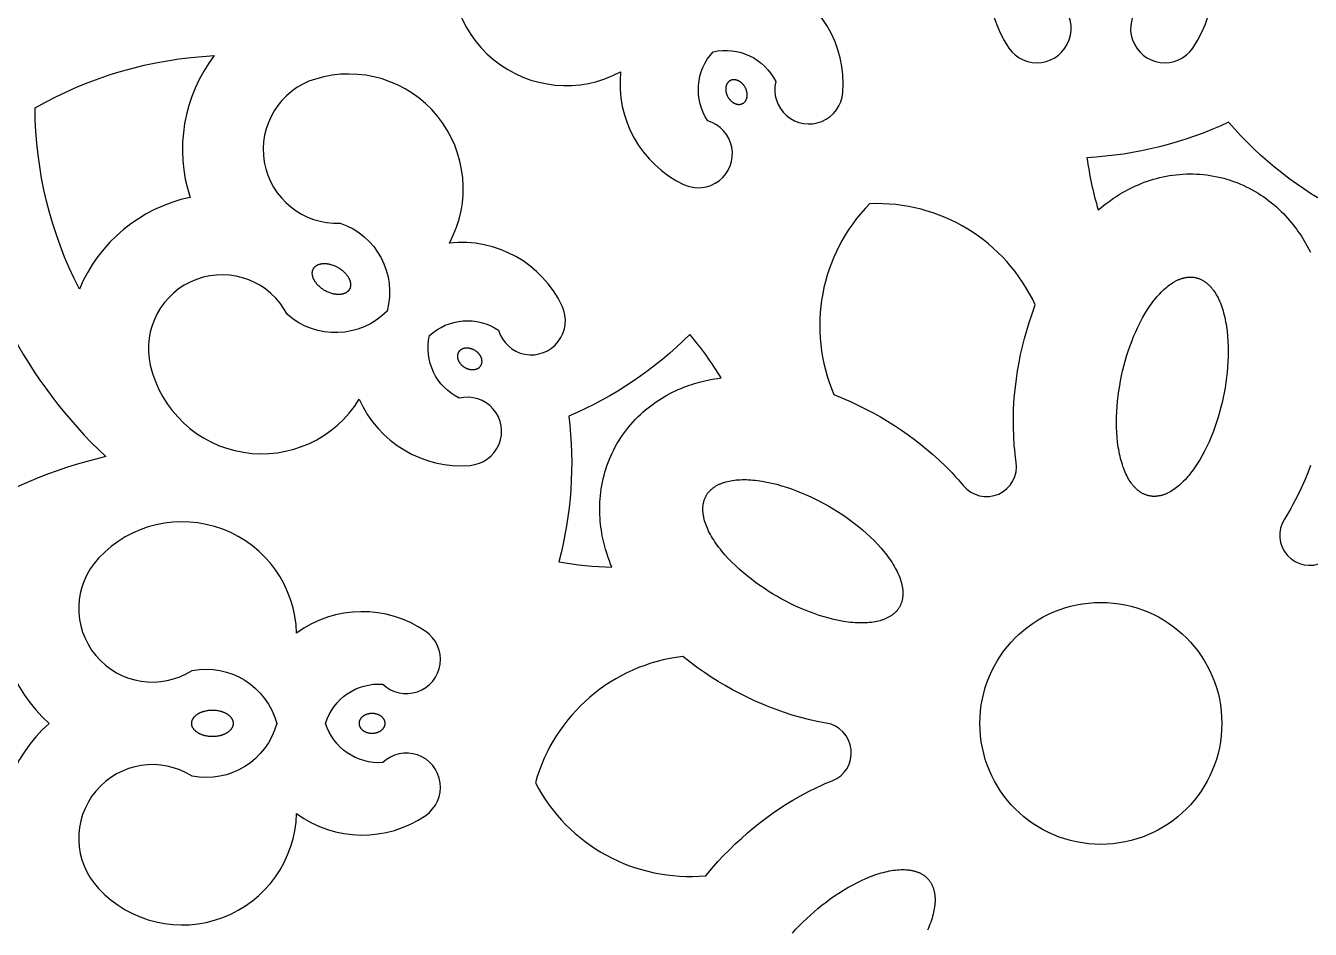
# Model space of a CAD drawing. Extents: x 10744 to 12749, y 6669 to 8676.
# Drawn here: x 11480.5 to 11798.5, y 7621.6 to 7845.2 of the extents above; entities that cross this region are included whole.
import ezdxf

# ---------------------------------------------------------------- set-up
doc = ezdxf.new("R2010")
doc.units = 0
doc.layers.add('LAYER_01', color=1, linetype='CONTINUOUS')

msp = doc.modelspace()

# ---------------------------------------------------------------- linework, layer by layer
at = {"layer": 'LAYER_01'}
for points in [[(11746.66, 7876.56, -0.394356), (11733.58, 7897.51, 0.882071), (11705.77, 7920.66, 0.670603), (11724.33, 7871.64, 0.318431), (11723.9, 7839.69, 1.084367), (11736.95, 7850.33, -0.346252), (11746.66, 7864.48, -0.346252), (11756.37, 7850.33, 1.084367), (11769.42, 7839.69, 0.318431), (11768.98, 7871.64, 0.670603), (11787.54, 7920.66, 0.882071), (11759.74, 7897.51, -0.394356)], [(11644.66, 7849.23, -0.394356), (11622.86, 7860.83, 0.882071), (11587.21, 7866.98, 0.670603), (11627.79, 7833.81, 0.318431), (11643.39, 7805.92, 1.084367), (11649.37, 7821.66, -0.346252), (11650.7, 7838.77, -0.346252), (11666.19, 7831.37, 1.084367), (11682.81, 7828.68, 0.318431), (11666.46, 7856.14, 0.670603), (11658.02, 7907.86, 0.882071), (11645.52, 7873.91, -0.394356)], [(11399.02, 7786.04, -0.395706), (11356.48, 7825.54, 0.07715), (11380.47, 7836.42, -0.159346), (11405.08, 7843.05, 0.402688), (11409.52, 7822.93, -0.655404), (11464.11, 7808.12, 0.168973), (11500.33, 7738.58, 0.168973), (11434.19, 7696.47, -0.655404), (11379.51, 7710.93, 0.402688), (11365.6, 7695.73, -0.159346), (11347.61, 7713.77, 0.07715), (11332.27, 7735.19, -0.395706), (11388.86, 7748.13, 2.755711)], [(11521.22, 7802.73, 0.246903), (11493.83, 7780.01, -0.117913), (11482.85, 7824.88, -0.117913), (11527.2, 7837.81, 0.246903)], [(11570, 7774.57, -0.394356), (11545.32, 7773.71, 0.882071), (11511.37, 7761.21, 0.670603), (11563.1, 7752.77, 0.318431), (11590.55, 7736.42, 1.084367), (11587.86, 7753.04, -0.346252), (11580.46, 7768.53, -0.346252), (11597.57, 7769.86, 1.084367), (11613.31, 7775.84, 0.318431), (11585.42, 7791.44, 0.670603), (11552.25, 7832.02, 0.882071), (11558.4, 7796.37, -0.394356)], [(11712.62, 7731.4, 0.761232), (11725.72, 7737.23), (11725.47, 7739.1), (11725.34, 7740.23), (11725.24, 7741.35), (11725.09, 7743.61), (11725.02, 7745.87), (11725.01, 7748.13), (11725.06, 7750.05), (11725.16, 7751.97), (11725.31, 7753.89), (11725.5, 7755.8), (11725.76, 7757.83), (11726.06, 7759.84), (11726.41, 7761.85), (11726.81, 7763.85), (11727.26, 7765.85), (11727.75, 7767.82), (11728.3, 7769.79), (11728.89, 7771.74), (11729.62, 7773.94), (11730.42, 7776.12, 0.304083), (11689.41, 7801.15, 0.304083), (11680.57, 7753.93), (11682.72, 7753.06), (11684.85, 7752.13), (11686.7, 7751.27), (11688.52, 7750.36), (11690.32, 7749.4), (11692.1, 7748.4), (11693.86, 7747.36), (11695.59, 7746.28), (11697.29, 7745.15), (11698.96, 7743.99), (11700.51, 7742.85), (11702.04, 7741.67), (11703.53, 7740.46), (11704.99, 7739.22), (11706.65, 7737.72), (11708.26, 7736.17), (11709.86, 7734.53), (11710.63, 7733.69), (11711.4, 7732.84)], [(11652.68, 7758.07, 0.037965), (11644.94, 7768.79, -0.096672), (11614.96, 7748.61, -0.096672), (11612.48, 7712.56, 0.037965), (11625.63, 7711.21), (11625.31, 7712), (11625, 7712.8), (11624.71, 7713.61), (11624.43, 7714.42), (11624.04, 7715.7), (11623.86, 7716.35), (11623.7, 7717), (11623.54, 7717.65), (11623.4, 7718.3), (11623.26, 7718.96), (11623.14, 7719.62), (11623.02, 7720.36), (11622.92, 7721.11), (11622.83, 7721.85), (11622.75, 7722.6), (11622.69, 7723.39), (11622.65, 7724.18), (11622.63, 7724.98), (11622.62, 7725.77), (11622.64, 7726.57), (11622.67, 7727.36), (11622.72, 7728.15), (11622.79, 7728.94), (11622.89, 7729.78), (11623, 7730.61), (11623.14, 7731.44), (11623.3, 7732.26), (11623.48, 7733.08), (11623.68, 7733.9), (11623.91, 7734.71), (11624.15, 7735.51), (11624.42, 7736.32), (11624.71, 7737.12), (11625.03, 7737.91), (11625.36, 7738.7), (11625.71, 7739.47), (11626.09, 7740.23), (11626.48, 7740.98), (11626.89, 7741.72), (11627.33, 7742.45), (11627.78, 7743.16), (11628.25, 7743.87), (11628.74, 7744.56), (11629.26, 7745.24), (11629.79, 7745.91), (11630.34, 7746.56), (11630.9, 7747.2), (11631.48, 7747.82), (11632.07, 7748.42), (11632.69, 7749.01), (11633.31, 7749.58), (11633.94, 7750.12), (11634.58, 7750.65), (11635.24, 7751.16), (11635.91, 7751.66), (11636.56, 7752.12), (11637.22, 7752.56), (11637.89, 7752.98), (11638.57, 7753.39), (11639.26, 7753.78), (11639.96, 7754.16), (11640.67, 7754.52), (11641.38, 7754.86), (11642.07, 7755.17), (11642.76, 7755.47), (11643.45, 7755.75), (11644.16, 7756.02), (11644.79, 7756.24), (11645.42, 7756.46), (11646.06, 7756.66), (11646.7, 7756.85), (11647.35, 7757.03), (11648, 7757.2), (11649.3, 7757.5), (11650.14, 7757.67), (11650.99, 7757.82), (11651.83, 7757.95)], [(11542.67, 7672.57, -0.394356), (11521.72, 7659.49, 0.882071), (11498.57, 7631.69, 0.670603), (11547.59, 7650.25, 0.318431), (11579.54, 7649.81, 1.084367), (11568.9, 7662.87, -0.346252), (11554.75, 7672.57, -0.346252), (11568.9, 7682.28, 1.084367), (11579.54, 7695.33, 0.318431), (11547.59, 7694.9, 0.670603), (11498.57, 7713.46, 0.882071), (11521.72, 7685.66, -0.394356)], [(11486.35, 7672.57, 0.246903), (11473.99, 7639.2, -0.117913), (11442.04, 7672.57, -0.117913), (11473.99, 7705.95, 0.246903)], [(11680.19, 7658.38, 0.761232), (11678.69, 7672.64), (11676.83, 7672.98), (11675.73, 7673.21), (11674.63, 7673.46), (11672.43, 7674.01), (11670.26, 7674.64), (11668.11, 7675.34), (11666.3, 7675.98), (11664.5, 7676.67), (11662.73, 7677.4), (11660.97, 7678.17), (11659.12, 7679.04), (11657.29, 7679.95), (11655.49, 7680.91), (11653.71, 7681.91), (11651.96, 7682.95), (11650.23, 7684.03), (11648.53, 7685.15), (11646.85, 7686.32), (11644.99, 7687.7), (11643.16, 7689.13, 0.304083), (11606.69, 7657.86, 0.304083), (11648.86, 7634.87), (11650.35, 7636.64), (11651.89, 7638.38), (11653.29, 7639.86), (11654.72, 7641.32), (11656.18, 7642.74), (11657.68, 7644.12), (11659.21, 7645.47), (11660.78, 7646.78), (11662.37, 7648.05), (11664, 7649.28), (11665.56, 7650.4), (11667.15, 7651.49), (11668.76, 7652.54), (11670.4, 7653.54), (11672.34, 7654.66), (11674.31, 7655.71), (11676.36, 7656.72), (11677.4, 7657.2), (11678.45, 7657.66)], [(11500.33, 7606.57, -0.168973), (11434.19, 7648.68, 0.655404), (11379.51, 7634.22, -0.402688), (11365.6, 7649.42, 0.159346), (11347.61, 7631.37, -0.07715), (11332.27, 7609.96, 0.395706), (11388.86, 7597.02, -2.755711), (11399.02, 7559.11, 0.395706), (11356.48, 7519.6, -0.07715), (11380.47, 7508.73, 0.159346), (11405.08, 7502.1, -0.402688), (11409.52, 7522.21, 0.655404), (11464.11, 7537.03, -0.168973)]]:
    msp.add_lwpolyline(points, format="xyb", close=True, dxfattribs=at)
for points in [[(11654.85, 7831.59), (11654.8, 7831.56), (11654.76, 7831.53), (11654.71, 7831.5), (11654.67, 7831.47), (11654.62, 7831.43), (11654.58, 7831.4), (11654.53, 7831.36), (11654.49, 7831.32), (11654.45, 7831.28), (11654.41, 7831.24), (11654.37, 7831.19), (11654.33, 7831.14), (11654.29, 7831.1), (11654.25, 7831.05), (11654.22, 7830.99), (11654.18, 7830.94), (11654.15, 7830.89), (11654.12, 7830.83), (11654.09, 7830.77), (11654.06, 7830.71), (11654.03, 7830.65), (11654, 7830.59), (11653.98, 7830.53), (11653.95, 7830.46), (11653.93, 7830.4), (11653.91, 7830.33), (11653.89, 7830.26), (11653.88, 7830.19), (11653.86, 7830.12), (11653.85, 7830.05), (11653.83, 7829.98), (11653.82, 7829.9), (11653.82, 7829.83), (11653.81, 7829.76), (11653.81, 7829.68), (11653.8, 7829.61), (11653.8, 7829.53), (11653.8, 7829.45), (11653.8, 7829.38), (11653.81, 7829.3), (11653.81, 7829.22), (11653.82, 7829.14), (11653.83, 7829.07), (11653.84, 7828.99), (11653.85, 7828.91), (11653.87, 7828.84), (11653.88, 7828.76), (11653.9, 7828.69), (11653.92, 7828.61), (11653.94, 7828.53), (11653.96, 7828.46), (11653.98, 7828.39), (11654.01, 7828.31), (11654.03, 7828.24), (11654.06, 7828.17), (11654.09, 7828.1), (11654.12, 7828.03), (11654.15, 7827.96), (11654.18, 7827.89), (11654.21, 7827.83), (11654.28, 7827.7), (11654.35, 7827.57), (11654.42, 7827.45), (11654.5, 7827.32), (11654.54, 7827.26), (11654.58, 7827.2), (11654.63, 7827.14), (11654.67, 7827.08), (11654.72, 7827.02), (11654.77, 7826.96), (11654.82, 7826.91), (11654.87, 7826.85), (11654.92, 7826.79), (11654.98, 7826.74), (11655.03, 7826.68), (11655.09, 7826.63), (11655.15, 7826.57), (11655.2, 7826.52), (11655.26, 7826.47), (11655.32, 7826.42), (11655.38, 7826.38), (11655.45, 7826.33), (11655.51, 7826.28), (11655.57, 7826.24), (11655.64, 7826.2), (11655.7, 7826.16), (11655.77, 7826.12), (11655.84, 7826.08), (11655.9, 7826.05), (11655.97, 7826.01), (11656.04, 7825.98), (11656.11, 7825.95), (11656.18, 7825.92), (11656.24, 7825.9), (11656.31, 7825.87), (11656.38, 7825.85), (11656.45, 7825.83), (11656.52, 7825.81), (11656.59, 7825.8), (11656.66, 7825.79), (11656.72, 7825.77), (11656.79, 7825.76), (11656.86, 7825.76), (11656.92, 7825.75), (11656.99, 7825.75), (11657.06, 7825.74), (11657.12, 7825.74), (11657.18, 7825.74), (11657.25, 7825.75), (11657.31, 7825.75), (11657.37, 7825.76), (11657.43, 7825.77), (11657.49, 7825.78), (11657.55, 7825.79), (11657.61, 7825.81), (11657.67, 7825.82), (11657.72, 7825.84), (11657.78, 7825.86), (11657.83, 7825.88), (11657.88, 7825.9), (11657.93, 7825.92), (11657.98, 7825.95), (11658.03, 7825.97), (11658.08, 7826), (11658.12, 7826.03), (11658.17, 7826.06), (11658.22, 7826.09), (11658.26, 7826.12), (11658.31, 7826.15), (11658.35, 7826.19), (11658.39, 7826.23), (11658.44, 7826.27), (11658.48, 7826.31), (11658.52, 7826.35), (11658.56, 7826.4), (11658.6, 7826.44), (11658.64, 7826.49), (11658.67, 7826.54), (11658.71, 7826.59), (11658.74, 7826.65), (11658.78, 7826.7), (11658.81, 7826.76), (11658.84, 7826.81), (11658.87, 7826.87), (11658.9, 7826.93), (11658.93, 7827), (11658.95, 7827.06), (11658.97, 7827.12), (11659, 7827.19), (11659.02, 7827.26), (11659.04, 7827.33), (11659.05, 7827.39), (11659.07, 7827.47), (11659.08, 7827.54), (11659.09, 7827.61), (11659.1, 7827.68), (11659.11, 7827.76), (11659.12, 7827.83), (11659.12, 7827.91), (11659.13, 7827.98), (11659.13, 7828.06), (11659.13, 7828.13), (11659.12, 7828.21), (11659.12, 7828.29), (11659.11, 7828.37), (11659.11, 7828.44), (11659.1, 7828.52), (11659.09, 7828.6), (11659.07, 7828.67), (11659.06, 7828.75), (11659.04, 7828.83), (11659.03, 7828.9), (11659.01, 7828.98), (11658.99, 7829.05), (11658.97, 7829.13), (11658.94, 7829.2), (11658.92, 7829.27), (11658.9, 7829.35), (11658.87, 7829.42), (11658.84, 7829.49), (11658.81, 7829.56), (11658.78, 7829.63), (11658.75, 7829.69), (11658.72, 7829.76), (11658.65, 7829.89), (11658.58, 7830.02), (11658.51, 7830.14), (11658.43, 7830.26), (11658.39, 7830.32), (11658.34, 7830.38), (11658.3, 7830.45), (11658.25, 7830.51), (11658.21, 7830.56), (11658.16, 7830.62), (11658.11, 7830.68), (11658.06, 7830.74), (11658, 7830.8), (11657.95, 7830.85), (11657.9, 7830.91), (11657.84, 7830.96), (11657.78, 7831.01), (11657.72, 7831.06), (11657.67, 7831.11), (11657.6, 7831.16), (11657.54, 7831.21), (11657.48, 7831.26), (11657.42, 7831.3), (11657.35, 7831.35), (11657.29, 7831.39), (11657.22, 7831.43), (11657.16, 7831.47), (11657.09, 7831.5), (11657.02, 7831.54), (11656.96, 7831.57), (11656.89, 7831.61), (11656.82, 7831.63), (11656.75, 7831.66), (11656.68, 7831.69), (11656.62, 7831.71), (11656.55, 7831.73), (11656.48, 7831.75), (11656.41, 7831.77), (11656.34, 7831.79), (11656.27, 7831.8), (11656.2, 7831.81), (11656.14, 7831.82), (11656.07, 7831.83), (11656, 7831.84), (11655.94, 7831.84), (11655.87, 7831.84), (11655.81, 7831.84), (11655.74, 7831.84), (11655.68, 7831.84), (11655.62, 7831.83), (11655.56, 7831.83), (11655.5, 7831.82), (11655.44, 7831.81), (11655.38, 7831.79), (11655.32, 7831.78), (11655.26, 7831.76), (11655.21, 7831.75), (11655.15, 7831.73), (11655.1, 7831.71), (11655.05, 7831.69), (11655, 7831.66), (11654.95, 7831.64), (11654.9, 7831.61)], [(11560.66, 7779.96), (11560.62, 7779.9), (11560.6, 7779.87), (11560.58, 7779.84), (11560.56, 7779.81), (11560.54, 7779.78), (11560.52, 7779.74), (11560.49, 7779.72), (11560.47, 7779.69), (11560.44, 7779.66), (11560.42, 7779.63), (11560.39, 7779.6), (11560.37, 7779.57), (11560.34, 7779.54), (11560.31, 7779.51), (11560.29, 7779.49), (11560.26, 7779.46), (11560.23, 7779.43), (11560.2, 7779.4), (11560.17, 7779.38), (11560.1, 7779.33), (11560.03, 7779.28), (11559.97, 7779.23), (11559.89, 7779.18), (11559.82, 7779.14), (11559.74, 7779.09), (11559.66, 7779.05), (11559.58, 7779.01), (11559.49, 7778.98), (11559.41, 7778.94), (11559.32, 7778.91), (11559.23, 7778.88), (11559.13, 7778.85), (11559.03, 7778.82), (11558.94, 7778.8), (11558.84, 7778.78), (11558.73, 7778.76), (11558.63, 7778.74), (11558.52, 7778.73), (11558.41, 7778.72), (11558.31, 7778.71), (11558.19, 7778.7), (11558.08, 7778.7), (11557.97, 7778.69), (11557.85, 7778.7), (11557.74, 7778.7), (11557.62, 7778.71), (11557.51, 7778.72), (11557.39, 7778.73), (11557.27, 7778.74), (11557.15, 7778.76), (11557.03, 7778.78), (11556.91, 7778.8), (11556.8, 7778.82), (11556.68, 7778.85), (11556.56, 7778.87), (11556.44, 7778.9), (11556.32, 7778.94), (11556.09, 7779.01), (11555.86, 7779.08), (11555.63, 7779.17), (11555.41, 7779.26), (11555.19, 7779.36), (11554.98, 7779.46), (11554.77, 7779.57), (11554.57, 7779.68), (11554.37, 7779.8), (11554.18, 7779.92), (11553.98, 7780.06), (11553.79, 7780.2), (11553.6, 7780.34), (11553.41, 7780.5), (11553.23, 7780.66), (11553.05, 7780.83), (11552.96, 7780.91), (11552.88, 7781), (11552.79, 7781.09), (11552.71, 7781.18), (11552.63, 7781.27), (11552.55, 7781.36), (11552.48, 7781.45), (11552.41, 7781.55), (11552.33, 7781.64), (11552.27, 7781.74), (11552.2, 7781.84), (11552.14, 7781.93), (11552.07, 7782.03), (11552.02, 7782.13), (11551.96, 7782.23), (11551.91, 7782.33), (11551.86, 7782.43), (11551.81, 7782.53), (11551.77, 7782.63), (11551.73, 7782.73), (11551.69, 7782.82), (11551.65, 7782.92), (11551.62, 7783.02), (11551.59, 7783.12), (11551.57, 7783.21), (11551.55, 7783.31), (11551.53, 7783.41), (11551.51, 7783.5), (11551.5, 7783.59), (11551.49, 7783.68), (11551.48, 7783.78), (11551.48, 7783.87), (11551.47, 7783.95), (11551.48, 7784.04), (11551.48, 7784.13), (11551.49, 7784.21), (11551.5, 7784.29), (11551.51, 7784.37), (11551.52, 7784.41), (11551.53, 7784.45), (11551.53, 7784.49), (11551.54, 7784.53), (11551.55, 7784.57), (11551.56, 7784.61), (11551.57, 7784.65), (11551.59, 7784.68), (11551.6, 7784.72), (11551.61, 7784.76), (11551.62, 7784.79), (11551.64, 7784.83), (11551.65, 7784.86), (11551.67, 7784.9), (11551.68, 7784.93), (11551.7, 7784.96), (11551.72, 7785), (11551.73, 7785.03), (11551.77, 7785.09), (11551.81, 7785.16), (11551.83, 7785.19), (11551.85, 7785.22), (11551.87, 7785.25), (11551.89, 7785.28), (11551.91, 7785.31), (11551.93, 7785.34), (11551.96, 7785.37), (11551.98, 7785.4), (11552.01, 7785.43), (11552.03, 7785.46), (11552.06, 7785.48), (11552.09, 7785.51), (11552.11, 7785.54), (11552.14, 7785.57), (11552.17, 7785.6), (11552.2, 7785.62), (11552.23, 7785.65), (11552.26, 7785.68), (11552.33, 7785.73), (11552.39, 7785.78), (11552.46, 7785.83), (11552.53, 7785.87), (11552.61, 7785.92), (11552.69, 7785.96), (11552.76, 7786), (11552.85, 7786.04), (11552.93, 7786.08), (11553.02, 7786.11), (11553.11, 7786.15), (11553.2, 7786.18), (11553.3, 7786.21), (11553.39, 7786.23), (11553.49, 7786.26), (11553.59, 7786.28), (11553.69, 7786.3), (11553.8, 7786.31), (11553.9, 7786.33), (11554.01, 7786.34), (11554.12, 7786.35), (11554.23, 7786.35), (11554.34, 7786.36), (11554.46, 7786.36), (11554.57, 7786.36), (11554.69, 7786.35), (11554.8, 7786.35), (11554.92, 7786.34), (11555.04, 7786.33), (11555.16, 7786.31), (11555.27, 7786.3), (11555.39, 7786.28), (11555.51, 7786.26), (11555.63, 7786.23), (11555.75, 7786.21), (11555.87, 7786.18), (11555.99, 7786.15), (11556.1, 7786.12), (11556.34, 7786.05), (11556.57, 7785.97), (11556.8, 7785.88), (11557.02, 7785.79), (11557.24, 7785.69), (11557.45, 7785.59), (11557.66, 7785.48), (11557.86, 7785.37), (11558.05, 7785.26), (11558.25, 7785.13), (11558.44, 7785), (11558.64, 7784.86), (11558.83, 7784.71), (11559.02, 7784.56), (11559.2, 7784.4), (11559.38, 7784.23), (11559.46, 7784.14), (11559.55, 7784.05), (11559.63, 7783.97), (11559.71, 7783.88), (11559.79, 7783.78), (11559.87, 7783.69), (11559.95, 7783.6), (11560.02, 7783.5), (11560.09, 7783.41), (11560.16, 7783.31), (11560.23, 7783.22), (11560.29, 7783.12), (11560.35, 7783.02), (11560.41, 7782.92), (11560.47, 7782.82), (11560.52, 7782.72), (11560.57, 7782.63), (11560.61, 7782.53), (11560.66, 7782.43), (11560.7, 7782.33), (11560.74, 7782.23), (11560.77, 7782.13), (11560.8, 7782.03), (11560.83, 7781.94), (11560.86, 7781.84), (11560.88, 7781.74), (11560.9, 7781.65), (11560.92, 7781.55), (11560.93, 7781.46), (11560.94, 7781.37), (11560.95, 7781.28), (11560.95, 7781.19), (11560.95, 7781.1), (11560.95, 7781.01), (11560.95, 7780.93), (11560.94, 7780.84), (11560.93, 7780.76), (11560.92, 7780.68), (11560.91, 7780.64), (11560.9, 7780.6), (11560.89, 7780.56), (11560.88, 7780.52), (11560.87, 7780.48), (11560.86, 7780.44), (11560.85, 7780.41), (11560.84, 7780.37), (11560.83, 7780.33), (11560.82, 7780.3), (11560.8, 7780.26), (11560.79, 7780.23), (11560.77, 7780.19), (11560.76, 7780.16), (11560.74, 7780.12), (11560.73, 7780.09), (11560.71, 7780.06), (11560.69, 7780.02)], [(11758.62, 7728.87), (11758.49, 7728.9), (11758.35, 7728.94), (11758.21, 7728.98), (11758.07, 7729.02), (11757.93, 7729.06), (11757.79, 7729.11), (11757.65, 7729.17), (11757.52, 7729.22), (11757.38, 7729.28), (11757.24, 7729.35), (11757.11, 7729.41), (11756.97, 7729.49), (11756.83, 7729.56), (11756.7, 7729.64), (11756.56, 7729.72), (11756.43, 7729.81), (11756.3, 7729.9), (11756.16, 7730), (11756.03, 7730.1), (11755.9, 7730.2), (11755.77, 7730.31), (11755.64, 7730.42), (11755.51, 7730.53), (11755.38, 7730.65), (11755.26, 7730.77), (11755.13, 7730.9), (11755.01, 7731.03), (11754.88, 7731.17), (11754.76, 7731.31), (11754.64, 7731.45), (11754.52, 7731.6), (11754.4, 7731.75), (11754.28, 7731.91), (11754.16, 7732.07), (11753.93, 7732.4), (11753.71, 7732.75), (11753.49, 7733.12), (11753.27, 7733.5), (11753.07, 7733.9), (11752.87, 7734.31), (11752.67, 7734.74), (11752.49, 7735.18), (11752.31, 7735.64), (11752.14, 7736.11), (11751.98, 7736.6), (11751.82, 7737.1), (11751.68, 7737.61), (11751.54, 7738.13), (11751.41, 7738.67), (11751.29, 7739.22), (11751.18, 7739.78), (11751.07, 7740.35), (11750.98, 7740.93), (11750.82, 7742.12), (11750.69, 7743.34), (11750.6, 7744.58), (11750.55, 7745.85), (11750.53, 7747.13), (11750.55, 7748.42), (11750.6, 7749.72), (11750.69, 7751.01), (11750.8, 7752.31), (11750.95, 7753.59), (11751.12, 7754.86), (11751.32, 7756.11), (11751.54, 7757.34), (11751.78, 7758.55), (11752.05, 7759.75), (11752.35, 7760.96), (11752.68, 7762.19), (11753.04, 7763.42), (11753.43, 7764.65), (11753.85, 7765.87), (11754.3, 7767.09), (11754.78, 7768.3), (11755.29, 7769.49), (11755.82, 7770.65), (11756.39, 7771.78), (11756.97, 7772.89), (11757.58, 7773.95), (11758.21, 7774.97), (11758.53, 7775.46), (11758.86, 7775.94), (11759.19, 7776.4), (11759.52, 7776.86), (11759.86, 7777.29), (11760.2, 7777.72), (11760.54, 7778.13), (11760.89, 7778.52), (11761.23, 7778.9), (11761.58, 7779.26), (11761.93, 7779.61), (11762.28, 7779.93), (11762.63, 7780.25), (11762.98, 7780.54), (11763.33, 7780.82), (11763.68, 7781.08), (11764.03, 7781.33), (11764.38, 7781.56), (11764.72, 7781.77), (11764.9, 7781.87), (11765.07, 7781.96), (11765.24, 7782.05), (11765.41, 7782.14), (11765.58, 7782.22), (11765.75, 7782.3), (11765.92, 7782.37), (11766.09, 7782.44), (11766.25, 7782.51), (11766.42, 7782.57), (11766.58, 7782.62), (11766.75, 7782.68), (11766.91, 7782.72), (11767.08, 7782.77), (11767.24, 7782.81), (11767.4, 7782.85), (11767.56, 7782.88), (11767.72, 7782.91), (11767.87, 7782.93), (11768.03, 7782.95), (11768.19, 7782.97), (11768.34, 7782.99), (11768.5, 7783), (11768.65, 7783), (11768.8, 7783), (11768.95, 7783), (11769.1, 7783), (11769.24, 7782.99), (11769.39, 7782.98), (11769.54, 7782.96), (11769.68, 7782.95), (11769.82, 7782.93), (11769.96, 7782.9), (11770.1, 7782.87), (11770.24, 7782.84), (11770.38, 7782.81), (11770.52, 7782.77), (11770.66, 7782.73), (11770.8, 7782.68), (11770.93, 7782.63), (11771.07, 7782.58), (11771.21, 7782.52), (11771.35, 7782.46), (11771.48, 7782.4), (11771.62, 7782.33), (11771.76, 7782.26), (11771.89, 7782.18), (11772.03, 7782.11), (11772.16, 7782.02), (11772.3, 7781.93), (11772.43, 7781.84), (11772.56, 7781.75), (11772.69, 7781.65), (11772.83, 7781.55), (11772.96, 7781.44), (11773.09, 7781.33), (11773.21, 7781.21), (11773.34, 7781.09), (11773.47, 7780.97), (11773.6, 7780.84), (11773.72, 7780.71), (11773.85, 7780.58), (11773.97, 7780.44), (11774.09, 7780.29), (11774.21, 7780.14), (11774.33, 7779.99), (11774.45, 7779.84), (11774.57, 7779.68), (11774.8, 7779.34), (11775.02, 7778.99), (11775.24, 7778.63), (11775.45, 7778.25), (11775.66, 7777.85), (11775.86, 7777.44), (11776.05, 7777.01), (11776.24, 7776.56), (11776.42, 7776.11), (11776.59, 7775.63), (11776.75, 7775.15), (11776.9, 7774.65), (11777.05, 7774.14), (11777.19, 7773.61), (11777.32, 7773.07), (11777.44, 7772.52), (11777.55, 7771.96), (11777.65, 7771.39), (11777.75, 7770.81), (11777.91, 7769.63), (11778.04, 7768.41), (11778.12, 7767.16), (11778.18, 7765.9), (11778.19, 7764.62), (11778.17, 7763.32), (11778.12, 7762.03), (11778.04, 7760.73), (11777.92, 7759.44), (11777.78, 7758.16), (11777.61, 7756.89), (11777.41, 7755.64), (11777.19, 7754.4), (11776.95, 7753.2), (11776.68, 7752), (11776.38, 7750.78), (11776.05, 7749.56), (11775.69, 7748.33), (11775.3, 7747.1), (11774.88, 7745.87), (11774.43, 7744.65), (11773.95, 7743.45), (11773.44, 7742.26), (11772.9, 7741.1), (11772.34, 7739.96), (11771.75, 7738.86), (11771.14, 7737.8), (11770.51, 7736.78), (11770.19, 7736.29), (11769.87, 7735.81), (11769.54, 7735.34), (11769.2, 7734.89), (11768.87, 7734.45), (11768.53, 7734.03), (11768.18, 7733.62), (11767.84, 7733.23), (11767.49, 7732.85), (11767.14, 7732.49), (11766.79, 7732.14), (11766.44, 7731.81), (11766.09, 7731.5), (11765.74, 7731.2), (11765.39, 7730.92), (11765.04, 7730.66), (11764.7, 7730.42), (11764.35, 7730.19), (11764, 7729.98), (11763.83, 7729.88), (11763.66, 7729.78), (11763.49, 7729.69), (11763.32, 7729.61), (11763.15, 7729.53), (11762.98, 7729.45), (11762.81, 7729.37), (11762.64, 7729.31), (11762.47, 7729.24), (11762.31, 7729.18), (11762.14, 7729.12), (11761.98, 7729.07), (11761.81, 7729.02), (11761.65, 7728.98), (11761.49, 7728.94), (11761.33, 7728.9), (11761.17, 7728.87), (11761.01, 7728.84), (11760.85, 7728.81), (11760.7, 7728.79), (11760.54, 7728.77), (11760.38, 7728.76), (11760.23, 7728.75), (11760.08, 7728.74), (11759.93, 7728.74), (11759.78, 7728.74), (11759.63, 7728.75), (11759.48, 7728.75), (11759.34, 7728.77), (11759.19, 7728.78), (11759.05, 7728.8), (11758.91, 7728.82), (11758.76, 7728.84)], [(11587.64, 7764.38), (11587.62, 7764.33), (11587.59, 7764.28), (11587.57, 7764.24), (11587.54, 7764.18), (11587.52, 7764.13), (11587.5, 7764.08), (11587.48, 7764.02), (11587.47, 7763.97), (11587.45, 7763.91), (11587.44, 7763.85), (11587.42, 7763.8), (11587.41, 7763.74), (11587.4, 7763.67), (11587.4, 7763.61), (11587.39, 7763.55), (11587.39, 7763.49), (11587.39, 7763.42), (11587.39, 7763.36), (11587.39, 7763.29), (11587.39, 7763.23), (11587.4, 7763.16), (11587.41, 7763.09), (11587.42, 7763.03), (11587.43, 7762.96), (11587.44, 7762.89), (11587.46, 7762.82), (11587.48, 7762.75), (11587.5, 7762.68), (11587.52, 7762.62), (11587.54, 7762.55), (11587.57, 7762.48), (11587.6, 7762.41), (11587.63, 7762.34), (11587.66, 7762.27), (11587.69, 7762.21), (11587.73, 7762.14), (11587.76, 7762.07), (11587.8, 7762.01), (11587.84, 7761.94), (11587.88, 7761.88), (11587.93, 7761.81), (11587.97, 7761.75), (11588.02, 7761.69), (11588.07, 7761.63), (11588.12, 7761.57), (11588.17, 7761.51), (11588.22, 7761.45), (11588.27, 7761.39), (11588.33, 7761.34), (11588.38, 7761.28), (11588.44, 7761.23), (11588.49, 7761.17), (11588.55, 7761.12), (11588.61, 7761.07), (11588.67, 7761.02), (11588.73, 7760.98), (11588.79, 7760.93), (11588.85, 7760.89), (11588.91, 7760.84), (11588.97, 7760.8), (11589.09, 7760.72), (11589.21, 7760.65), (11589.34, 7760.58), (11589.47, 7760.51), (11589.54, 7760.48), (11589.6, 7760.45), (11589.67, 7760.42), (11589.74, 7760.39), (11589.81, 7760.36), (11589.89, 7760.34), (11589.96, 7760.31), (11590.03, 7760.29), (11590.1, 7760.26), (11590.18, 7760.24), (11590.25, 7760.22), (11590.33, 7760.2), (11590.4, 7760.19), (11590.48, 7760.17), (11590.56, 7760.16), (11590.63, 7760.14), (11590.71, 7760.13), (11590.79, 7760.12), (11590.87, 7760.12), (11590.94, 7760.11), (11591.02, 7760.11), (11591.1, 7760.1), (11591.17, 7760.1), (11591.25, 7760.11), (11591.33, 7760.11), (11591.4, 7760.11), (11591.47, 7760.12), (11591.55, 7760.13), (11591.62, 7760.14), (11591.69, 7760.15), (11591.77, 7760.16), (11591.84, 7760.18), (11591.91, 7760.2), (11591.97, 7760.21), (11592.04, 7760.24), (11592.11, 7760.26), (11592.17, 7760.28), (11592.24, 7760.31), (11592.3, 7760.33), (11592.36, 7760.36), (11592.42, 7760.39), (11592.48, 7760.42), (11592.53, 7760.45), (11592.59, 7760.49), (11592.64, 7760.52), (11592.69, 7760.56), (11592.74, 7760.59), (11592.79, 7760.63), (11592.83, 7760.67), (11592.88, 7760.71), (11592.92, 7760.75), (11592.96, 7760.8), (11593, 7760.84), (11593.04, 7760.88), (11593.08, 7760.93), (11593.11, 7760.97), (11593.14, 7761.02), (11593.18, 7761.06), (11593.2, 7761.11), (11593.23, 7761.15), (11593.26, 7761.2), (11593.28, 7761.25), (11593.31, 7761.3), (11593.33, 7761.35), (11593.35, 7761.4), (11593.37, 7761.46), (11593.39, 7761.51), (11593.41, 7761.57), (11593.42, 7761.62), (11593.44, 7761.68), (11593.45, 7761.74), (11593.46, 7761.8), (11593.47, 7761.86), (11593.48, 7761.92), (11593.48, 7761.98), (11593.49, 7762.05), (11593.49, 7762.11), (11593.49, 7762.18), (11593.49, 7762.24), (11593.48, 7762.31), (11593.48, 7762.37), (11593.47, 7762.44), (11593.46, 7762.51), (11593.45, 7762.58), (11593.43, 7762.64), (11593.42, 7762.71), (11593.4, 7762.78), (11593.38, 7762.85), (11593.36, 7762.92), (11593.33, 7762.99), (11593.31, 7763.06), (11593.28, 7763.12), (11593.25, 7763.19), (11593.22, 7763.26), (11593.18, 7763.33), (11593.15, 7763.4), (11593.11, 7763.46), (11593.07, 7763.53), (11593.03, 7763.59), (11592.99, 7763.66), (11592.95, 7763.72), (11592.9, 7763.78), (11592.86, 7763.85), (11592.81, 7763.91), (11592.76, 7763.97), (11592.71, 7764.03), (11592.66, 7764.09), (11592.6, 7764.14), (11592.55, 7764.2), (11592.49, 7764.25), (11592.44, 7764.31), (11592.38, 7764.36), (11592.33, 7764.41), (11592.27, 7764.46), (11592.21, 7764.51), (11592.15, 7764.56), (11592.09, 7764.6), (11592.03, 7764.65), (11591.97, 7764.69), (11591.91, 7764.73), (11591.78, 7764.81), (11591.66, 7764.89), (11591.53, 7764.96), (11591.4, 7765.02), (11591.34, 7765.05), (11591.27, 7765.09), (11591.2, 7765.12), (11591.13, 7765.14), (11591.06, 7765.17), (11590.99, 7765.2), (11590.92, 7765.22), (11590.84, 7765.25), (11590.77, 7765.27), (11590.7, 7765.29), (11590.62, 7765.31), (11590.55, 7765.33), (11590.47, 7765.35), (11590.39, 7765.36), (11590.32, 7765.38), (11590.24, 7765.39), (11590.16, 7765.4), (11590.09, 7765.41), (11590.01, 7765.42), (11589.93, 7765.42), (11589.86, 7765.43), (11589.78, 7765.43), (11589.7, 7765.43), (11589.63, 7765.43), (11589.55, 7765.43), (11589.47, 7765.42), (11589.4, 7765.41), (11589.33, 7765.41), (11589.25, 7765.4), (11589.18, 7765.38), (11589.11, 7765.37), (11589.04, 7765.36), (11588.97, 7765.34), (11588.9, 7765.32), (11588.83, 7765.3), (11588.77, 7765.28), (11588.7, 7765.25), (11588.64, 7765.23), (11588.58, 7765.2), (11588.52, 7765.17), (11588.46, 7765.14), (11588.4, 7765.11), (11588.34, 7765.08), (11588.29, 7765.05), (11588.24, 7765.01), (11588.18, 7764.98), (11588.14, 7764.94), (11588.09, 7764.9), (11588.04, 7764.86), (11588, 7764.82), (11587.95, 7764.78), (11587.91, 7764.74), (11587.87, 7764.7), (11587.83, 7764.65), (11587.8, 7764.61), (11587.76, 7764.56), (11587.73, 7764.52), (11587.7, 7764.47), (11587.67, 7764.43)], [(11696.81, 7701.35), (11696.74, 7701.23), (11696.66, 7701.11), (11696.58, 7700.99), (11696.5, 7700.87), (11696.42, 7700.75), (11696.33, 7700.64), (11696.23, 7700.52), (11696.14, 7700.41), (11696.04, 7700.29), (11695.93, 7700.18), (11695.83, 7700.08), (11695.72, 7699.97), (11695.6, 7699.86), (11695.49, 7699.76), (11695.37, 7699.66), (11695.24, 7699.56), (11695.11, 7699.46), (11694.98, 7699.36), (11694.85, 7699.26), (11694.71, 7699.17), (11694.57, 7699.08), (11694.42, 7698.99), (11694.27, 7698.9), (11694.12, 7698.82), (11693.96, 7698.74), (11693.8, 7698.66), (11693.64, 7698.58), (11693.47, 7698.5), (11693.3, 7698.43), (11693.13, 7698.36), (11692.95, 7698.29), (11692.77, 7698.22), (11692.58, 7698.16), (11692.39, 7698.09), (11692, 7697.98), (11691.6, 7697.87), (11691.19, 7697.78), (11690.76, 7697.69), (11690.32, 7697.62), (11689.86, 7697.56), (11689.4, 7697.51), (11688.92, 7697.47), (11688.43, 7697.44), (11687.92, 7697.42), (11687.41, 7697.42), (11686.89, 7697.42), (11686.36, 7697.44), (11685.81, 7697.47), (11685.26, 7697.52), (11684.7, 7697.57), (11684.14, 7697.64), (11683.56, 7697.72), (11682.98, 7697.81), (11681.8, 7698.02), (11680.6, 7698.28), (11679.39, 7698.58), (11678.17, 7698.92), (11676.95, 7699.3), (11675.73, 7699.72), (11674.51, 7700.17), (11673.3, 7700.65), (11672.11, 7701.15), (11670.93, 7701.69), (11669.78, 7702.24), (11668.65, 7702.82), (11667.55, 7703.41), (11666.48, 7704.01), (11665.42, 7704.64), (11664.35, 7705.3), (11663.29, 7705.99), (11662.23, 7706.71), (11661.18, 7707.46), (11660.15, 7708.24), (11659.13, 7709.05), (11658.13, 7709.88), (11657.16, 7710.73), (11656.21, 7711.6), (11655.31, 7712.48), (11654.44, 7713.38), (11653.62, 7714.29), (11652.85, 7715.2), (11652.48, 7715.66), (11652.12, 7716.12), (11651.78, 7716.58), (11651.46, 7717.04), (11651.14, 7717.49), (11650.85, 7717.95), (11650.56, 7718.4), (11650.29, 7718.85), (11650.04, 7719.29), (11649.81, 7719.74), (11649.58, 7720.17), (11649.38, 7720.61), (11649.19, 7721.04), (11649.02, 7721.46), (11648.86, 7721.88), (11648.72, 7722.3), (11648.59, 7722.7), (11648.48, 7723.1), (11648.39, 7723.5), (11648.35, 7723.69), (11648.31, 7723.89), (11648.28, 7724.08), (11648.25, 7724.26), (11648.23, 7724.45), (11648.2, 7724.64), (11648.19, 7724.82), (11648.17, 7725), (11648.16, 7725.18), (11648.16, 7725.36), (11648.15, 7725.53), (11648.15, 7725.7), (11648.16, 7725.88), (11648.16, 7726.04), (11648.18, 7726.21), (11648.19, 7726.38), (11648.21, 7726.54), (11648.23, 7726.7), (11648.26, 7726.86), (11648.28, 7727.01), (11648.32, 7727.16), (11648.35, 7727.32), (11648.39, 7727.46), (11648.43, 7727.61), (11648.47, 7727.76), (11648.52, 7727.9), (11648.57, 7728.04), (11648.62, 7728.18), (11648.68, 7728.31), (11648.74, 7728.44), (11648.8, 7728.58), (11648.87, 7728.7), (11648.93, 7728.83), (11649, 7728.96), (11649.07, 7729.08), (11649.15, 7729.2), (11649.23, 7729.32), (11649.31, 7729.44), (11649.4, 7729.56), (11649.49, 7729.67), (11649.58, 7729.79), (11649.68, 7729.9), (11649.78, 7730.01), (11649.88, 7730.12), (11649.99, 7730.23), (11650.1, 7730.34), (11650.21, 7730.44), (11650.33, 7730.55), (11650.45, 7730.65), (11650.57, 7730.75), (11650.7, 7730.85), (11650.83, 7730.95), (11650.97, 7731.04), (11651.1, 7731.14), (11651.25, 7731.23), (11651.39, 7731.32), (11651.54, 7731.4), (11651.69, 7731.49), (11651.85, 7731.57), (11652.01, 7731.65), (11652.18, 7731.73), (11652.34, 7731.81), (11652.51, 7731.88), (11652.69, 7731.95), (11652.87, 7732.02), (11653.05, 7732.09), (11653.23, 7732.15), (11653.42, 7732.21), (11653.81, 7732.33), (11654.21, 7732.43), (11654.63, 7732.53), (11655.06, 7732.61), (11655.5, 7732.69), (11655.95, 7732.75), (11656.42, 7732.8), (11656.9, 7732.84), (11657.39, 7732.87), (11657.89, 7732.89), (11658.4, 7732.89), (11658.93, 7732.88), (11659.46, 7732.86), (11660, 7732.83), (11660.55, 7732.79), (11661.11, 7732.74), (11661.68, 7732.67), (11662.25, 7732.59), (11662.83, 7732.5), (11664.01, 7732.29), (11665.21, 7732.03), (11666.42, 7731.73), (11667.64, 7731.39), (11668.86, 7731.01), (11670.09, 7730.59), (11671.31, 7730.14), (11672.51, 7729.66), (11673.71, 7729.15), (11674.88, 7728.62), (11676.04, 7728.06), (11677.16, 7727.49), (11678.27, 7726.9), (11679.34, 7726.29), (11680.4, 7725.67), (11681.46, 7725.01), (11682.52, 7724.32), (11683.58, 7723.6), (11684.63, 7722.85), (11685.67, 7722.07), (11686.69, 7721.26), (11687.69, 7720.43), (11688.66, 7719.58), (11689.6, 7718.71), (11690.51, 7717.82), (11691.37, 7716.93), (11692.19, 7716.02), (11692.97, 7715.1), (11693.34, 7714.64), (11693.69, 7714.19), (11694.03, 7713.73), (11694.36, 7713.27), (11694.67, 7712.82), (11694.97, 7712.36), (11695.25, 7711.91), (11695.52, 7711.46), (11695.77, 7711.01), (11696.01, 7710.57), (11696.23, 7710.13), (11696.43, 7709.7), (11696.62, 7709.27), (11696.8, 7708.84), (11696.95, 7708.42), (11697.1, 7708.01), (11697.22, 7707.6), (11697.33, 7707.2), (11697.42, 7706.81), (11697.46, 7706.61), (11697.5, 7706.42), (11697.53, 7706.23), (11697.56, 7706.04), (11697.59, 7705.86), (11697.61, 7705.67), (11697.63, 7705.49), (11697.64, 7705.31), (11697.65, 7705.13), (11697.66, 7704.95), (11697.66, 7704.78), (11697.66, 7704.6), (11697.66, 7704.43), (11697.65, 7704.26), (11697.64, 7704.1), (11697.62, 7703.93), (11697.6, 7703.77), (11697.58, 7703.61), (11697.56, 7703.45), (11697.53, 7703.3), (11697.5, 7703.14), (11697.46, 7702.99), (11697.43, 7702.84), (11697.38, 7702.7), (11697.34, 7702.55), (11697.29, 7702.41), (11697.24, 7702.27), (11697.19, 7702.13), (11697.13, 7702), (11697.07, 7701.86), (11697.01, 7701.73), (11696.95, 7701.6), (11696.88, 7701.48)], [(11531.88, 7672.57), (11531.88, 7672.5), (11531.88, 7672.46), (11531.88, 7672.43), (11531.88, 7672.39), (11531.87, 7672.35), (11531.87, 7672.32), (11531.86, 7672.28), (11531.86, 7672.24), (11531.85, 7672.2), (11531.84, 7672.17), (11531.84, 7672.13), (11531.83, 7672.09), (11531.82, 7672.05), (11531.81, 7672.01), (11531.8, 7671.98), (11531.79, 7671.94), (11531.77, 7671.9), (11531.76, 7671.86), (11531.75, 7671.82), (11531.72, 7671.75), (11531.69, 7671.67), (11531.65, 7671.59), (11531.61, 7671.52), (11531.57, 7671.44), (11531.52, 7671.36), (11531.48, 7671.29), (11531.42, 7671.21), (11531.37, 7671.14), (11531.31, 7671.06), (11531.25, 7670.99), (11531.19, 7670.92), (11531.12, 7670.85), (11531.05, 7670.78), (11530.97, 7670.71), (11530.9, 7670.64), (11530.82, 7670.57), (11530.74, 7670.5), (11530.65, 7670.44), (11530.56, 7670.37), (11530.47, 7670.31), (11530.38, 7670.25), (11530.29, 7670.19), (11530.19, 7670.13), (11530.09, 7670.08), (11529.99, 7670.02), (11529.88, 7669.97), (11529.78, 7669.92), (11529.67, 7669.87), (11529.56, 7669.82), (11529.45, 7669.78), (11529.34, 7669.73), (11529.22, 7669.69), (11529.11, 7669.65), (11528.99, 7669.62), (11528.88, 7669.58), (11528.76, 7669.55), (11528.64, 7669.52), (11528.4, 7669.46), (11528.16, 7669.41), (11527.92, 7669.37), (11527.69, 7669.34), (11527.45, 7669.32), (11527.21, 7669.3), (11526.98, 7669.29), (11526.75, 7669.29), (11526.52, 7669.29), (11526.29, 7669.3), (11526.05, 7669.32), (11525.82, 7669.34), (11525.58, 7669.37), (11525.34, 7669.41), (11525.1, 7669.46), (11524.86, 7669.52), (11524.74, 7669.55), (11524.63, 7669.58), (11524.51, 7669.62), (11524.39, 7669.65), (11524.28, 7669.69), (11524.17, 7669.73), (11524.05, 7669.78), (11523.94, 7669.82), (11523.83, 7669.87), (11523.73, 7669.92), (11523.62, 7669.97), (11523.52, 7670.02), (11523.41, 7670.08), (11523.31, 7670.13), (11523.22, 7670.19), (11523.12, 7670.25), (11523.03, 7670.31), (11522.94, 7670.37), (11522.85, 7670.44), (11522.77, 7670.5), (11522.68, 7670.57), (11522.61, 7670.64), (11522.53, 7670.71), (11522.46, 7670.78), (11522.38, 7670.85), (11522.32, 7670.92), (11522.25, 7670.99), (11522.19, 7671.06), (11522.13, 7671.14), (11522.08, 7671.21), (11522.03, 7671.29), (11521.98, 7671.36), (11521.93, 7671.44), (11521.89, 7671.52), (11521.85, 7671.59), (11521.82, 7671.67), (11521.78, 7671.75), (11521.75, 7671.82), (11521.74, 7671.86), (11521.73, 7671.9), (11521.72, 7671.94), (11521.7, 7671.98), (11521.69, 7672.01), (11521.68, 7672.05), (11521.67, 7672.09), (11521.67, 7672.13), (11521.66, 7672.17), (11521.65, 7672.2), (11521.65, 7672.24), (11521.64, 7672.28), (11521.63, 7672.32), (11521.63, 7672.35), (11521.63, 7672.39), (11521.62, 7672.43), (11521.62, 7672.46), (11521.62, 7672.5), (11521.62, 7672.57), (11521.62, 7672.65), (11521.62, 7672.68), (11521.62, 7672.72), (11521.63, 7672.76), (11521.63, 7672.79), (11521.63, 7672.83), (11521.64, 7672.87), (11521.65, 7672.91), (11521.65, 7672.94), (11521.66, 7672.98), (11521.67, 7673.02), (11521.67, 7673.06), (11521.68, 7673.1), (11521.69, 7673.13), (11521.7, 7673.17), (11521.72, 7673.21), (11521.73, 7673.25), (11521.74, 7673.29), (11521.75, 7673.32), (11521.78, 7673.4), (11521.82, 7673.48), (11521.85, 7673.55), (11521.89, 7673.63), (11521.93, 7673.71), (11521.98, 7673.78), (11522.03, 7673.86), (11522.08, 7673.93), (11522.13, 7674.01), (11522.19, 7674.08), (11522.25, 7674.16), (11522.32, 7674.23), (11522.38, 7674.3), (11522.46, 7674.37), (11522.53, 7674.44), (11522.61, 7674.51), (11522.68, 7674.58), (11522.77, 7674.64), (11522.85, 7674.71), (11522.94, 7674.77), (11523.03, 7674.84), (11523.12, 7674.9), (11523.22, 7674.96), (11523.31, 7675.01), (11523.41, 7675.07), (11523.52, 7675.12), (11523.62, 7675.18), (11523.73, 7675.23), (11523.83, 7675.28), (11523.94, 7675.32), (11524.05, 7675.37), (11524.17, 7675.41), (11524.28, 7675.45), (11524.39, 7675.49), (11524.51, 7675.53), (11524.63, 7675.56), (11524.74, 7675.6), (11524.86, 7675.63), (11525.1, 7675.68), (11525.34, 7675.73), (11525.58, 7675.77), (11525.82, 7675.8), (11526.05, 7675.83), (11526.29, 7675.85), (11526.52, 7675.86), (11526.75, 7675.86), (11526.98, 7675.86), (11527.21, 7675.85), (11527.45, 7675.83), (11527.69, 7675.8), (11527.92, 7675.77), (11528.16, 7675.73), (11528.4, 7675.68), (11528.64, 7675.63), (11528.76, 7675.6), (11528.88, 7675.56), (11528.99, 7675.53), (11529.11, 7675.49), (11529.22, 7675.45), (11529.34, 7675.41), (11529.45, 7675.37), (11529.56, 7675.32), (11529.67, 7675.28), (11529.78, 7675.23), (11529.88, 7675.18), (11529.99, 7675.12), (11530.09, 7675.07), (11530.19, 7675.01), (11530.29, 7674.96), (11530.38, 7674.9), (11530.47, 7674.84), (11530.56, 7674.77), (11530.65, 7674.71), (11530.74, 7674.64), (11530.82, 7674.58), (11530.9, 7674.51), (11530.97, 7674.44), (11531.05, 7674.37), (11531.12, 7674.3), (11531.19, 7674.23), (11531.25, 7674.16), (11531.31, 7674.08), (11531.37, 7674.01), (11531.42, 7673.93), (11531.48, 7673.86), (11531.52, 7673.78), (11531.57, 7673.71), (11531.61, 7673.63), (11531.65, 7673.55), (11531.69, 7673.48), (11531.72, 7673.4), (11531.75, 7673.32), (11531.76, 7673.29), (11531.77, 7673.25), (11531.79, 7673.21), (11531.8, 7673.17), (11531.81, 7673.13), (11531.82, 7673.1), (11531.83, 7673.06), (11531.84, 7673.02), (11531.84, 7672.98), (11531.85, 7672.94), (11531.86, 7672.91), (11531.86, 7672.87), (11531.87, 7672.83), (11531.87, 7672.79), (11531.88, 7672.76), (11531.88, 7672.72), (11531.88, 7672.68), (11531.88, 7672.65)], [(11563.04, 7672.57), (11563.04, 7672.52), (11563.05, 7672.46), (11563.05, 7672.41), (11563.06, 7672.35), (11563.06, 7672.3), (11563.07, 7672.24), (11563.08, 7672.19), (11563.1, 7672.13), (11563.11, 7672.07), (11563.13, 7672.01), (11563.15, 7671.96), (11563.17, 7671.9), (11563.19, 7671.84), (11563.21, 7671.79), (11563.24, 7671.73), (11563.27, 7671.67), (11563.3, 7671.62), (11563.33, 7671.56), (11563.37, 7671.51), (11563.4, 7671.45), (11563.44, 7671.4), (11563.48, 7671.34), (11563.52, 7671.29), (11563.57, 7671.23), (11563.62, 7671.18), (11563.66, 7671.13), (11563.71, 7671.08), (11563.76, 7671.03), (11563.82, 7670.98), (11563.87, 7670.94), (11563.93, 7670.89), (11563.99, 7670.84), (11564.05, 7670.8), (11564.11, 7670.76), (11564.17, 7670.71), (11564.24, 7670.67), (11564.3, 7670.64), (11564.37, 7670.6), (11564.44, 7670.56), (11564.5, 7670.53), (11564.57, 7670.49), (11564.64, 7670.46), (11564.72, 7670.43), (11564.79, 7670.4), (11564.86, 7670.37), (11564.93, 7670.35), (11565.01, 7670.32), (11565.08, 7670.3), (11565.16, 7670.28), (11565.23, 7670.26), (11565.31, 7670.24), (11565.38, 7670.22), (11565.46, 7670.21), (11565.53, 7670.19), (11565.61, 7670.18), (11565.68, 7670.17), (11565.76, 7670.16), (11565.83, 7670.15), (11565.91, 7670.14), (11565.98, 7670.14), (11566.13, 7670.13), (11566.27, 7670.13), (11566.41, 7670.13), (11566.56, 7670.14), (11566.63, 7670.14), (11566.71, 7670.15), (11566.78, 7670.16), (11566.86, 7670.17), (11566.93, 7670.18), (11567.01, 7670.19), (11567.08, 7670.21), (11567.16, 7670.22), (11567.23, 7670.24), (11567.31, 7670.26), (11567.38, 7670.28), (11567.46, 7670.3), (11567.53, 7670.32), (11567.61, 7670.35), (11567.68, 7670.37), (11567.75, 7670.4), (11567.82, 7670.43), (11567.9, 7670.46), (11567.97, 7670.49), (11568.04, 7670.53), (11568.1, 7670.56), (11568.17, 7670.6), (11568.24, 7670.64), (11568.3, 7670.67), (11568.37, 7670.71), (11568.43, 7670.76), (11568.49, 7670.8), (11568.55, 7670.84), (11568.61, 7670.89), (11568.67, 7670.94), (11568.72, 7670.98), (11568.78, 7671.03), (11568.83, 7671.08), (11568.88, 7671.13), (11568.93, 7671.18), (11568.97, 7671.23), (11569.02, 7671.29), (11569.06, 7671.34), (11569.1, 7671.4), (11569.14, 7671.45), (11569.17, 7671.51), (11569.21, 7671.56), (11569.24, 7671.62), (11569.27, 7671.67), (11569.3, 7671.73), (11569.33, 7671.79), (11569.35, 7671.84), (11569.37, 7671.9), (11569.39, 7671.96), (11569.41, 7672.01), (11569.43, 7672.07), (11569.44, 7672.13), (11569.46, 7672.19), (11569.47, 7672.24), (11569.48, 7672.3), (11569.48, 7672.35), (11569.49, 7672.41), (11569.49, 7672.46), (11569.5, 7672.52), (11569.5, 7672.57), (11569.5, 7672.63), (11569.49, 7672.68), (11569.49, 7672.74), (11569.48, 7672.79), (11569.48, 7672.85), (11569.47, 7672.91), (11569.46, 7672.96), (11569.44, 7673.02), (11569.43, 7673.08), (11569.41, 7673.13), (11569.39, 7673.19), (11569.37, 7673.25), (11569.35, 7673.3), (11569.33, 7673.36), (11569.3, 7673.42), (11569.27, 7673.47), (11569.24, 7673.53), (11569.21, 7673.59), (11569.17, 7673.64), (11569.14, 7673.7), (11569.1, 7673.75), (11569.06, 7673.81), (11569.02, 7673.86), (11568.97, 7673.91), (11568.93, 7673.96), (11568.88, 7674.02), (11568.83, 7674.07), (11568.78, 7674.12), (11568.72, 7674.16), (11568.67, 7674.21), (11568.61, 7674.26), (11568.55, 7674.3), (11568.49, 7674.35), (11568.43, 7674.39), (11568.37, 7674.43), (11568.3, 7674.47), (11568.24, 7674.51), (11568.17, 7674.55), (11568.1, 7674.59), (11568.04, 7674.62), (11567.97, 7674.65), (11567.9, 7674.69), (11567.82, 7674.72), (11567.75, 7674.75), (11567.68, 7674.77), (11567.61, 7674.8), (11567.53, 7674.83), (11567.46, 7674.85), (11567.38, 7674.87), (11567.31, 7674.89), (11567.23, 7674.91), (11567.16, 7674.93), (11567.08, 7674.94), (11567.01, 7674.96), (11566.93, 7674.97), (11566.86, 7674.98), (11566.78, 7674.99), (11566.71, 7675), (11566.63, 7675), (11566.56, 7675.01), (11566.41, 7675.02), (11566.27, 7675.02), (11566.13, 7675.02), (11565.98, 7675.01), (11565.91, 7675), (11565.83, 7675), (11565.76, 7674.99), (11565.68, 7674.98), (11565.61, 7674.97), (11565.53, 7674.96), (11565.46, 7674.94), (11565.38, 7674.93), (11565.31, 7674.91), (11565.23, 7674.89), (11565.16, 7674.87), (11565.08, 7674.85), (11565.01, 7674.83), (11564.93, 7674.8), (11564.86, 7674.77), (11564.79, 7674.75), (11564.72, 7674.72), (11564.64, 7674.69), (11564.57, 7674.65), (11564.5, 7674.62), (11564.44, 7674.59), (11564.37, 7674.55), (11564.3, 7674.51), (11564.24, 7674.47), (11564.17, 7674.43), (11564.11, 7674.39), (11564.05, 7674.35), (11563.99, 7674.3), (11563.93, 7674.26), (11563.87, 7674.21), (11563.82, 7674.16), (11563.76, 7674.12), (11563.71, 7674.07), (11563.66, 7674.02), (11563.62, 7673.96), (11563.57, 7673.91), (11563.52, 7673.86), (11563.48, 7673.81), (11563.44, 7673.75), (11563.4, 7673.7), (11563.37, 7673.64), (11563.33, 7673.59), (11563.3, 7673.53), (11563.27, 7673.47), (11563.24, 7673.42), (11563.21, 7673.36), (11563.19, 7673.3), (11563.17, 7673.25), (11563.15, 7673.19), (11563.13, 7673.13), (11563.11, 7673.08), (11563.1, 7673.02), (11563.08, 7672.96), (11563.07, 7672.91), (11563.06, 7672.85), (11563.06, 7672.79), (11563.05, 7672.74), (11563.05, 7672.68), (11563.04, 7672.63)]]:
    msp.add_lwpolyline(points, close=True, dxfattribs=at)
for points in [[(11806.73, 7799.04, -0.096672), (11778.27, 7821.32, -0.096672), (11743.22, 7812.54, 0.037965), (11746, 7799.62), (11746.66, 7800.17), (11747.32, 7800.71), (11748, 7801.24), (11748.69, 7801.75), (11749.79, 7802.52), (11750.35, 7802.89), (11750.91, 7803.25), (11751.48, 7803.6), (11752.06, 7803.93), (11752.64, 7804.26), (11753.23, 7804.58), (11753.9, 7804.93), (11754.58, 7805.26), (11755.26, 7805.57), (11755.95, 7805.87), (11756.68, 7806.17), (11757.42, 7806.46), (11758.17, 7806.73), (11758.92, 7806.98), (11759.68, 7807.21), (11760.45, 7807.42), (11761.22, 7807.62), (11761.99, 7807.8), (11762.82, 7807.96), (11763.64, 7808.11), (11764.47, 7808.23), (11765.31, 7808.34), (11766.14, 7808.42), (11766.98, 7808.48), (11767.82, 7808.52), (11768.66, 7808.53), (11769.51, 7808.53), (11770.36, 7808.5), (11771.21, 7808.44), (11772.06, 7808.37), (11772.9, 7808.27), (11773.74, 7808.15), (11774.58, 7808.01), (11775.41, 7807.84), (11776.24, 7807.66), (11777.06, 7807.45), (11777.87, 7807.21), (11778.68, 7806.96), (11779.49, 7806.68), (11780.29, 7806.39), (11781.08, 7806.07), (11781.86, 7805.73), (11782.63, 7805.37), (11783.39, 7804.99), (11784.13, 7804.59), (11784.87, 7804.17), (11785.58, 7803.74), (11786.28, 7803.29), (11786.97, 7802.83), (11787.65, 7802.34), (11788.28, 7801.87), (11788.91, 7801.37), (11789.52, 7800.87), (11790.12, 7800.35), (11790.7, 7799.81), (11791.28, 7799.26), (11791.84, 7798.7), (11792.39, 7798.13), (11792.9, 7797.57), (11793.39, 7797.01), (11793.87, 7796.43), (11794.34, 7795.84), (11794.75, 7795.31), (11795.15, 7794.78), (11795.54, 7794.23), (11795.92, 7793.68), (11796.29, 7793.12), (11796.65, 7792.55), (11797.34, 7791.41), (11797.76, 7790.66), (11798.17, 7789.9), (11798.56, 7789.14)], [(11798.59, 7736.36), (11797.9, 7734.57), (11797.16, 7732.79), (11796.25, 7730.75), (11795.27, 7728.74), (11794.21, 7726.72), (11793.65, 7725.72), (11793.08, 7724.73), (11792.08, 7723.12, 0.761232), (11801.68, 7712.47)]]:
    msp.add_lwpolyline(points, format="xyb", dxfattribs=at)
msp.add_lwpolyline([(11670.3, 7620.68), (11671.18, 7621.63), (11672.06, 7622.56), (11672.96, 7623.45), (11673.86, 7624.32), (11674.76, 7625.15), (11675.69, 7625.96), (11676.64, 7626.77), (11677.63, 7627.57), (11678.64, 7628.35), (11679.68, 7629.12), (11680.74, 7629.86), (11681.82, 7630.58), (11682.92, 7631.28), (11684.03, 7631.94), (11685.15, 7632.57), (11686.27, 7633.15), (11687.39, 7633.7), (11688.51, 7634.2), (11689.62, 7634.65), (11690.17, 7634.86), (11690.71, 7635.06), (11691.25, 7635.24), (11691.79, 7635.41), (11692.32, 7635.57), (11692.84, 7635.71), (11693.36, 7635.84), (11693.87, 7635.95), (11694.37, 7636.06), (11694.87, 7636.15), (11695.35, 7636.22), (11695.83, 7636.28), (11696.3, 7636.33), (11696.76, 7636.36), (11697.2, 7636.38), (11697.64, 7636.39), (11698.07, 7636.38), (11698.48, 7636.36), (11698.88, 7636.33), (11699.08, 7636.31), (11699.28, 7636.28), (11699.47, 7636.25), (11699.66, 7636.22), (11699.84, 7636.19), (11700.02, 7636.15), (11700.2, 7636.11), (11700.38, 7636.07), (11700.55, 7636.03), (11700.72, 7635.98), (11700.89, 7635.93), (11701.06, 7635.87), (11701.22, 7635.82), (11701.37, 7635.76), (11701.53, 7635.69), (11701.68, 7635.63), (11701.83, 7635.56), (11701.98, 7635.49), (11702.12, 7635.42), (11702.26, 7635.34), (11702.39, 7635.27), (11702.53, 7635.19), (11702.66, 7635.1), (11702.78, 7635.02), (11702.91, 7634.93), (11703.03, 7634.84), (11703.15, 7634.75), (11703.26, 7634.66), (11703.37, 7634.57), (11703.48, 7634.47), (11703.59, 7634.37), (11703.69, 7634.27), (11703.79, 7634.17), (11703.88, 7634.06), (11703.98, 7633.95), (11704.07, 7633.84), (11704.16, 7633.73), (11704.25, 7633.62), (11704.33, 7633.5), (11704.42, 7633.38), (11704.5, 7633.25), (11704.57, 7633.13), (11704.65, 7633), (11704.72, 7632.87), (11704.79, 7632.73), (11704.86, 7632.59), (11704.93, 7632.45), (11704.99, 7632.31), (11705.05, 7632.16), (11705.11, 7632.01), (11705.16, 7631.86), (11705.21, 7631.71), (11705.26, 7631.55), (11705.31, 7631.39), (11705.35, 7631.22), (11705.39, 7631.06), (11705.43, 7630.89), (11705.46, 7630.72), (11705.49, 7630.54), (11705.52, 7630.37), (11705.54, 7630.19), (11705.56, 7630), (11705.58, 7629.82), (11705.59, 7629.63), (11705.61, 7629.44), (11705.61, 7629.24), (11705.62, 7629.05), (11705.62, 7628.85), (11705.61, 7628.45), (11705.58, 7628.03), (11705.55, 7627.61), (11705.49, 7627.17), (11705.43, 7626.73), (11705.35, 7626.28), (11705.25, 7625.82), (11705.14, 7625.35), (11705.02, 7624.88), (11704.88, 7624.39), (11704.72, 7623.9), (11704.55, 7623.41), (11704.37, 7622.91), (11704.17, 7622.4), (11703.96, 7621.89), (11703.74, 7621.38)], dxfattribs=at)
msp.add_circle((11746.66, 7672.57), 29.94, dxfattribs=at)

doc.saveas('drawing.dxf')
